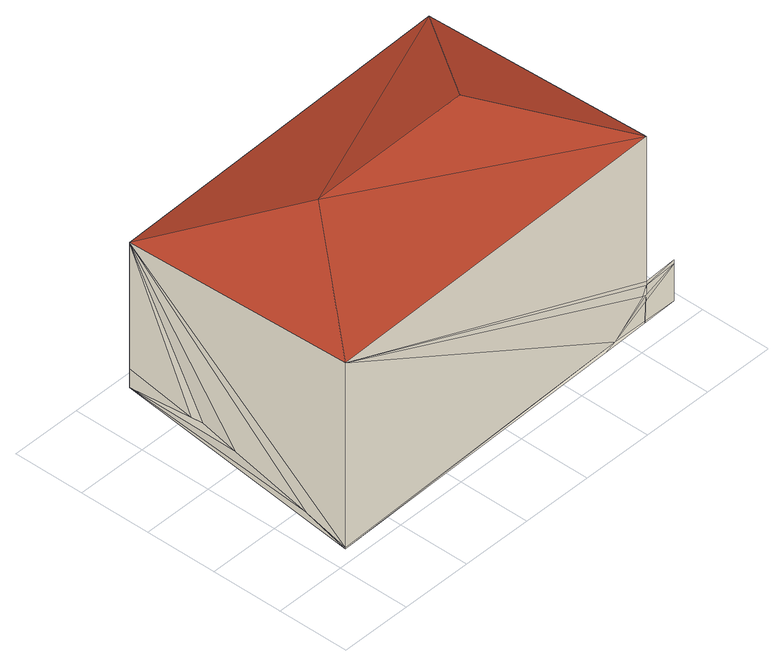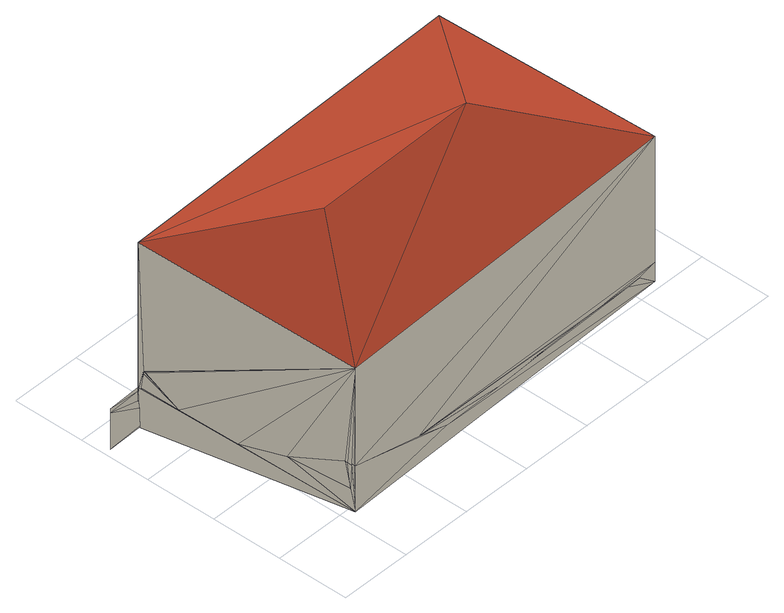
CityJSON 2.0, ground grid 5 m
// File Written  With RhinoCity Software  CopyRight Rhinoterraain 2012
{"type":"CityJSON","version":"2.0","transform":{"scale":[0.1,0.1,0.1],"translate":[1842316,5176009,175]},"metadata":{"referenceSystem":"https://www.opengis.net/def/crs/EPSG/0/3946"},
"CityObjects":{
"building1":{"type":"Building","geometry":[{"type":"MultiSurface","lod":"2","boundaries":[[[0,1,2]],[[1,3,2]],[[0,2,4]],[[5,6,7]],[[8,5,7]],[[8,9,5]],[[8,10,9]],[[10,3,9]],[[3,11,9]],[[4,8,7]],[[8,4,12]],[[13,10,8]],[[13,14,10]],[[13,15,14]],[[13,16,15]],[[13,17,16]],[[13,18,17]],[[4,7,12]],[[7,19,12]],[[20,19,7]],[[21,19,20]],[[22,19,21]],[[19,23,12]],[[24,23,19]],[[25,23,24]],[[26,23,25]],[[27,23,26]],[[28,23,27]],[[29,23,28]],[[30,23,29]],[[31,23,30]],[[32,31,30]],[[33,23,31]],[[34,23,33]],[[35,23,34]],[[36,37,38]],[[37,18,38]],[[38,18,39]],[[40,38,39]],[[41,40,39]],[[42,41,39]],[[18,13,39]],[[39,13,35]],[[35,13,23]],[[14,3,10]],[[14,1,3]],[[15,1,14]],[[16,1,15]],[[17,1,16]],[[18,1,17]],[[1,37,36]],[[1,18,37]],[[1,36,42]],[[1,42,0]],[[0,42,35]],[[42,39,35]],[[36,38,42]],[[38,41,42]],[[38,40,41]],[[0,28,27]],[[0,32,28]],[[0,31,32]],[[0,33,31]],[[0,34,33]],[[0,35,34]],[[32,29,28]],[[32,30,29]],[[9,11,43]],[[9,43,44]],[[6,9,44]],[[7,6,44]],[[7,44,45]],[[4,7,45]],[[5,9,6]],[[26,22,21]],[[26,19,22]],[[26,24,19]],[[26,25,24]],[[13,8,46]],[[13,46,23]],[[46,47,23]],[[47,46,12]],[[23,47,12]],[[46,8,12]]],"semantics":{"surfaces":[{"type":"GroundSurface"},{"type":"WallSurface"},{"type":"RoofSurface"}],"values":[0,0,1,1,1,1,1,1,1,1,1,1,1,1,1,1,1,1,1,1,1,1,1,1,1,1,1,1,1,1,1,1,1,1,1,1,1,1,1,1,1,1,1,1,1,1,1,1,1,1,1,1,1,1,1,1,1,1,1,1,1,1,1,1,1,1,1,1,1,1,1,1,1,1,1,1,1,1,2,2,2,2,2,2]}}]}
},
"vertices":[
[267,177,31],[9,168,32],[270,16,2],[14,9,2],[271,16,32],[268,16,23],[271,16,22],[271,16,29],[14,9,139],[245,16,4],[14,9,3],[236,15,2],[271,16,139],[9,168,139],[13,37,13],[11,89,29],[11,114,36],[10,122,36],[9,168,46],[270,19,45],[270,17,29],[270,17,32],[270,19,43],[267,177,137],[270,20,45],[270,21,45],[270,46,32],[269,90,32],[268,126,43],[267,169,64],[267,171,64],[267,174,64],[267,173,46],[267,174,65],[267,176,65],[267,177,65],[32,169,43],[23,169,44],[60,170,44],[212,175,51],[69,170,44],[145,173,43],[187,174,43],[295,17,2],[295,17,29],[295,17,32],[83,93,167],[203,95,167]
]}
